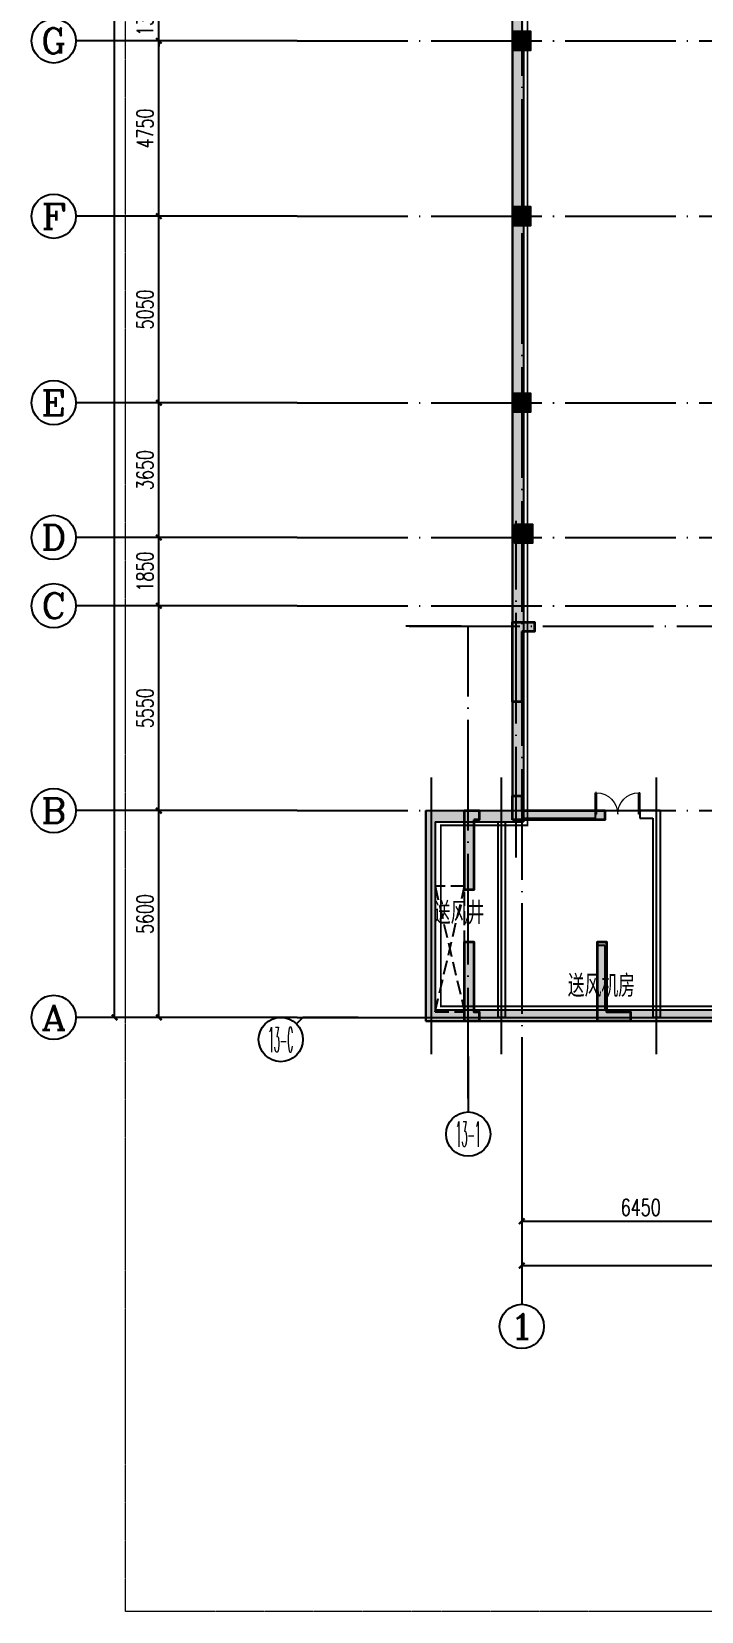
# Model space of a CAD drawing. Extents: x 290727 to 13733020, y 1731457 to 3643100.
# Drawn here: x 488028 to 506181, y 1739835 to 1782624 of the extents above; entities that cross this region are included whole.
import ezdxf
from ezdxf.enums import TextEntityAlignment as Align

# ---------------------------------------------------------------- set-up
doc = ezdxf.new("R2010")
doc.units = 0
doc.header["$LTSCALE"] = 10
for name, pattern in [('ACAD_ISO05W100', [33, 24, -3, 0, -3, 0, -3]), ('DASH', [0.35, 0.25, -0.1]), ('DOTE', [2.42, 2, -0.2, 0.02, -0.2])]:
    doc.linetypes.add(name, pattern=pattern)
doc.layers.get('0').update_dxf_attribs({"linetype": 'CONTINUOUS'})
for name, color, linetype in [('AXIS', 3, 'CONTINUOUS'), ('AXIS_TEXT', 7, 'CONTINUOUS'), ('COLUMN', 9, 'CONTINUOUS'), ('DOTE', 8, 'DOTE'), ('PUB_HATCH', 8, 'CONTINUOUS'), ('WALL', 255, 'CONTINUOUS'), ('WINDOW', 4, 'CONTINUOUS'), ('作业图', 4, 'CONTINUOUS'), ('文字', 4, 'CONTINUOUS'), ('防火分区示意线', 4, 'CONTINUOUS'), ('风井', 211, 'CONTINUOUS')]:
    doc.layers.add(name, color=color, linetype=linetype)
doc.layers.add('DIM_MODI', color=6, linetype='CONTINUOUS', plot=False)
doc.layers.add('S_ConcWall', color=8, linetype='CONTINUOUS', lineweight=35)
doc.layers.add('用地红线', color=1, linetype='CONTINUOUS', lineweight=13)
doc.layers.get('0').off()
doc.styles.add('_TCH_AXIS', font='COMPLEX', dxfattribs={"bigfont": 'GBCBIG'})
doc.styles.add('_TCH_DIM_T3', font='SIMPLEX', dxfattribs={"width": 0.705882, "bigfont": 'GBCBIG'})
doc.styles.add('COMPLEX', font='COMPLEX')
doc.styles.add('HNSJY', font='HNSJY-07', dxfattribs={"width": 0.8, "bigfont": 'HNSJY-HZ'})
doc.dimstyles.new('_TCH_ARCH&&150', dxfattribs={"dimtxt": 446.25, "dimasz": 150, "dimexe": 375, "dimexo": 450, "dimgap": 150, "dimtad": 1, "dimdec": 0, "dimzin": 0, "dimdsep": 46, "dimtxsty": '_TCH_DIM_T3', "dimblk": 'ARCHTICK', "dimcen": 0.09, "dimclrt": 7, "dimazin": 2, "dimtfac": 1, "dimtdec": 0, "dimtix": 1, "dimtmove": 2, "dimatfit": 3, "dimfxl": 1, "dimtolj": 1, "dimtzin": 0, "dimarcsym": 0})

# ---------------------------------------------------------------- blocks, each defined once
blk = doc.blocks.new('_AXISO')
blk.add_circle((0, 0), 0.5)
at = {"layer": 'AXIS_TEXT', "style": 'COMPLEX', "width": 1.041667}
blk.add_attdef('A', text='', height=0.56, dxfattribs=at).set_placement((-0.25, -0.28), (0.25, -0.28), align=Align.FIT)
blk = doc.blocks.new('_ArchTick')
at = {"color": 0, "linetype": 'ByBlock', "const_width": 0.4}
blk.add_lwpolyline([(-0.5, -0.5), (0.5, 0.5)], dxfattribs=at)
blk = doc.blocks.new('*D55')
at = {"layer": 'AXIS', "color": 0, "linetype": 'Continuous', "lineweight": -2, "transparency": 16777216}
for p, q in [((9849, 117142), (4974, 117142)), ((5349, 15242), (5349, 117142)), ((9849, 15242), (4974, 15242))]:
    blk.add_line(p, q, dxfattribs=at)
at = {"layer": 'AXIS', "color": 0, "linetype": 'Continuous', "lineweight": -2, "transparency": 16777216, "xscale": 150, "yscale": 150, "zscale": 150}
for p, rotation in [((5349, 117142), 90), ((5349, 15242), 270)]:
    blk.add_blockref('_ArchTick', p, dxfattribs=dict(at, rotation=rotation))
at = {"layer": 'AXIS', "color": 7, "linetype": 'Continuous', "transparency": 16777216, "insert": (4976, 66192), "char_height": 446.2, "attachment_point": 5, "rotation": 90, "style": '_TCH_DIM_T3'}
blk.add_mtext('\\A1;101900', dxfattribs=at)
blk = doc.blocks.new('*D56')
at = {"layer": 'AXIS', "color": 0, "linetype": 'Continuous', "lineweight": -2, "transparency": 16777216}
for p, q in [((9849, 20842), (6174, 20842)), ((6549, 15242), (6549, 20842)), ((9849, 15242), (6174, 15242))]:
    blk.add_line(p, q, dxfattribs=at)
at = {"layer": 'AXIS', "color": 0, "linetype": 'Continuous', "lineweight": -2, "transparency": 16777216, "xscale": 150, "yscale": 150, "zscale": 150}
for p, rotation in [((6549, 20842), 90), ((6549, 15242), 270)]:
    blk.add_blockref('_ArchTick', p, dxfattribs=dict(at, rotation=rotation))
at = {"layer": 'AXIS', "color": 7, "linetype": 'Continuous', "transparency": 16777216, "insert": (6176, 18042), "char_height": 446.2, "attachment_point": 5, "rotation": 90, "style": '_TCH_DIM_T3'}
blk.add_mtext('\\A1;5600', dxfattribs=at)
blk = doc.blocks.new('*D57')
at = {"layer": 'AXIS', "color": 0, "linetype": 'Continuous', "lineweight": -2, "transparency": 16777216}
for p, q in [((9849, 26392), (6174, 26392)), ((6549, 20842), (6549, 26392)), ((9849, 20842), (6174, 20842))]:
    blk.add_line(p, q, dxfattribs=at)
at = {"layer": 'AXIS', "color": 0, "linetype": 'Continuous', "lineweight": -2, "transparency": 16777216, "xscale": 150, "yscale": 150, "zscale": 150}
for p, rotation in [((6549, 26392), 90), ((6549, 20842), 270)]:
    blk.add_blockref('_ArchTick', p, dxfattribs=dict(at, rotation=rotation))
at = {"layer": 'AXIS', "color": 7, "linetype": 'Continuous', "transparency": 16777216, "insert": (6176, 23617), "char_height": 446.2, "attachment_point": 5, "rotation": 90, "style": '_TCH_DIM_T3'}
blk.add_mtext('\\A1;5550', dxfattribs=at)
blk = doc.blocks.new('*D58')
at = {"layer": 'AXIS', "color": 0, "linetype": 'Continuous', "lineweight": -2, "transparency": 16777216}
for p, q in [((9849, 28242), (6174, 28242)), ((6549, 26392), (6549, 28242)), ((9849, 26392), (6174, 26392))]:
    blk.add_line(p, q, dxfattribs=at)
at = {"layer": 'AXIS', "color": 0, "linetype": 'Continuous', "lineweight": -2, "transparency": 16777216, "xscale": 150, "yscale": 150, "zscale": 150}
for p, rotation in [((6549, 28242), 90), ((6549, 26392), 270)]:
    blk.add_blockref('_ArchTick', p, dxfattribs=dict(at, rotation=rotation))
at = {"layer": 'AXIS', "color": 7, "linetype": 'Continuous', "transparency": 16777216, "insert": (6176, 27317), "char_height": 446.2, "attachment_point": 5, "rotation": 90, "style": '_TCH_DIM_T3'}
blk.add_mtext('\\A1;1850', dxfattribs=at)
blk = doc.blocks.new('*D59')
at = {"layer": 'AXIS', "color": 0, "linetype": 'Continuous', "lineweight": -2, "transparency": 16777216}
for p, q in [((9849, 31892), (6174, 31892)), ((6549, 28242), (6549, 31892)), ((9849, 28242), (6174, 28242))]:
    blk.add_line(p, q, dxfattribs=at)
at = {"layer": 'AXIS', "color": 0, "linetype": 'Continuous', "lineweight": -2, "transparency": 16777216, "xscale": 150, "yscale": 150, "zscale": 150}
for p, rotation in [((6549, 31892), 90), ((6549, 28242), 270)]:
    blk.add_blockref('_ArchTick', p, dxfattribs=dict(at, rotation=rotation))
at = {"layer": 'AXIS', "color": 7, "linetype": 'Continuous', "transparency": 16777216, "insert": (6176, 30067), "char_height": 446.2, "attachment_point": 5, "rotation": 90, "style": '_TCH_DIM_T3'}
blk.add_mtext('\\A1;3650', dxfattribs=at)
blk = doc.blocks.new('*D60')
at = {"layer": 'AXIS', "color": 0, "linetype": 'Continuous', "lineweight": -2, "transparency": 16777216}
for p, q in [((9849, 36942), (6174, 36942)), ((6549, 31892), (6549, 36942)), ((9849, 31892), (6174, 31892))]:
    blk.add_line(p, q, dxfattribs=at)
at = {"layer": 'AXIS', "color": 0, "linetype": 'Continuous', "lineweight": -2, "transparency": 16777216, "xscale": 150, "yscale": 150, "zscale": 150}
for p, rotation in [((6549, 36942), 90), ((6549, 31892), 270)]:
    blk.add_blockref('_ArchTick', p, dxfattribs=dict(at, rotation=rotation))
at = {"layer": 'AXIS', "color": 7, "linetype": 'Continuous', "transparency": 16777216, "insert": (6176, 34417), "char_height": 446.2, "attachment_point": 5, "rotation": 90, "style": '_TCH_DIM_T3'}
blk.add_mtext('\\A1;5050', dxfattribs=at)
blk = doc.blocks.new('*D61')
at = {"layer": 'AXIS', "color": 0, "linetype": 'Continuous', "lineweight": -2, "transparency": 16777216}
for p, q in [((9849, 41692), (6174, 41692)), ((6549, 36942), (6549, 41692)), ((9849, 36942), (6174, 36942))]:
    blk.add_line(p, q, dxfattribs=at)
at = {"layer": 'AXIS', "color": 0, "linetype": 'Continuous', "lineweight": -2, "transparency": 16777216, "xscale": 150, "yscale": 150, "zscale": 150}
for p, rotation in [((6549, 41692), 90), ((6549, 36942), 270)]:
    blk.add_blockref('_ArchTick', p, dxfattribs=dict(at, rotation=rotation))
at = {"layer": 'AXIS', "color": 7, "linetype": 'Continuous', "transparency": 16777216, "insert": (6176, 39317), "char_height": 446.2, "attachment_point": 5, "rotation": 90, "style": '_TCH_DIM_T3'}
blk.add_mtext('\\A1;4750', dxfattribs=at)
blk = doc.blocks.new('*D62')
at = {"layer": 'AXIS', "color": 0, "linetype": 'Continuous', "lineweight": -2, "transparency": 16777216}
for p, q in [((9849, 43042), (6174, 43042)), ((6549, 43042), (6549, 43192)), ((6549, 41692), (6549, 43042)), ((9849, 41692), (6174, 41692)), ((6549, 41692), (6549, 41542))]:
    blk.add_line(p, q, dxfattribs=at)
at = {"layer": 'AXIS', "color": 0, "linetype": 'Continuous', "lineweight": -2, "transparency": 16777216, "xscale": 150, "yscale": 150, "zscale": 150}
for p, rotation in [((6549, 43042), 270), ((6549, 41692), 90)]:
    blk.add_blockref('_ArchTick', p, dxfattribs=dict(at, rotation=rotation))
at = {"layer": 'AXIS', "color": 7, "linetype": 'Continuous', "transparency": 16777216, "insert": (6176, 42367), "char_height": 446.2, "attachment_point": 5, "rotation": 90, "style": '_TCH_DIM_T3'}
blk.add_mtext('\\A1;1350', dxfattribs=at)
blk = doc.blocks.new('*D99')
at = {"layer": 'AXIS', "color": 0, "linetype": 'Continuous', "lineweight": -2, "transparency": 16777216}
for p, q in [((16384, 11750), (16384, 8146)), ((235384, 11750), (235384, 8146)), ((16384, 8521), (235384, 8521))]:
    blk.add_line(p, q, dxfattribs=at)
at = {"layer": 'AXIS', "color": 0, "linetype": 'Continuous', "lineweight": -2, "transparency": 16777216, "xscale": 150, "yscale": 150, "zscale": 150, "rotation": 180}
blk.add_blockref('_ArchTick', (16384, 8521), dxfattribs=at)
at = {"layer": 'AXIS', "color": 0, "linetype": 'Continuous', "lineweight": -2, "transparency": 16777216, "xscale": 150, "yscale": 150, "zscale": 150}
blk.add_blockref('_ArchTick', (235384, 8521), dxfattribs=at)
at = {"layer": 'AXIS', "color": 7, "linetype": 'Continuous', "transparency": 16777216, "insert": (125884, 8895), "char_height": 446.2, "attachment_point": 5, "style": '_TCH_DIM_T3'}
blk.add_mtext('\\A1;219000', dxfattribs=at)
blk = doc.blocks.new('*D100')
at = {"layer": 'AXIS', "color": 0, "linetype": 'Continuous', "lineweight": -2, "transparency": 16777216}
for p, q in [((16384, 11750), (16384, 9346)), ((22834, 11750), (22834, 9346)), ((16384, 9721), (22834, 9721))]:
    blk.add_line(p, q, dxfattribs=at)
at = {"layer": 'AXIS', "color": 0, "linetype": 'Continuous', "lineweight": -2, "transparency": 16777216, "xscale": 150, "yscale": 150, "zscale": 150, "rotation": 180}
blk.add_blockref('_ArchTick', (16384, 9721), dxfattribs=at)
at = {"layer": 'AXIS', "color": 0, "linetype": 'Continuous', "lineweight": -2, "transparency": 16777216, "xscale": 150, "yscale": 150, "zscale": 150}
blk.add_blockref('_ArchTick', (22834, 9721), dxfattribs=at)
at = {"layer": 'AXIS', "color": 7, "linetype": 'Continuous', "transparency": 16777216, "insert": (19609, 10095), "char_height": 446.2, "attachment_point": 5, "style": '_TCH_DIM_T3'}
blk.add_mtext('\\A1;6450', dxfattribs=at)
blk = doc.blocks.new('A$C2FAB5E18')
h = blk.add_hatch()
h.set_pattern_fill('ANSI31', color=0, scale=0.1)
h.set_pattern_definition([(45, (-16487.80831, 96211.13157), (-0.11225320151, 0.11225320151), [])])
h.paths.add_polyline_path([(3600, 0), (3600, 2150), (3850, 2150), (3850, 250), (4500, 250), (4500, 0)])
h.paths.add_polyline_path([(21150, 3549), (21150, 5450), (21000, 5450), (21000, 5700), (21400, 5700), (21400, 3549)])
h.paths.add_polyline_path([(21150, 0), (20975, 0), (20975, 250), (21150, 250), (21150, 2150), (21400, 2150), (21400, 250), (21400, 0)])
h.paths.add_polyline_path([(1300, 5450), (1300, 6100), (1550, 6100), (1550, 5700), (3800, 5700), (3800, 5450)])
h.paths.add_polyline_path([(19850, 10550), (19500, 10550), (19500, 10800), (20100, 10800), (20100, 8650), (19850, 8650)])
h.paths.add_polyline_path([(14200, 13200), (14200, 10800), (14600, 10800), (14600, 10550), (13950, 10550), (13950, 12950), (13900, 12950), (13900, 13200)])
h.paths.add_polyline_path([(7450, 12950), (7450, 10550), (6800, 10550), (6800, 10800), (7200, 10800), (7200, 13200), (7500, 13200), (7500, 12950)])
h.paths.add_polyline_path([(19850, 5700), (19850, 6050), (20100, 6050), (20100, 5450), (17600, 5450), (17600, 5700)])
h.paths.add_polyline_path([(16900, 0), (16900, 250), (17550, 250), (17550, 2150), (17800, 2150), (17800, 0)])
h.paths.add_polyline_path([(10575, 0), (10100, 0), (10100, 250), (10575, 250), (10575, 2150), (10825, 2150), (10825, 250), (11300, 250), (11300, 0)])
h.paths.add_polyline_path([(1550, 10550), (1550, 8650), (1300, 8650), (1300, 10800), (1900, 10800), (1900, 10550)])
h.paths.add_polyline_path([(250, 5450), (250, 3550), (0, 3550), (0, 5700), (400, 5700), (400, 5450)])
h.paths.add_polyline_path([(0, 0), (0, 2150), (250, 2150), (250, 250), (400, 250), (400, 0)])
h.paths.add_polyline_path([(14000, 5700), (14000, 7250), (14200, 7250), (14200, 5500), (13600, 5500), (13600, 5700)])
h.paths.add_polyline_path([(7200, 5500), (7200, 7250), (7400, 7250), (7400, 5700), (7800, 5700), (7800, 5500)])
h.paths.add_polyline_path([(12200, 12950), (12200, 9400), (12000, 9400), (12000, 13200), (12600, 13200), (12600, 12950)])
h.paths.add_polyline_path([(8800, 12950), (8800, 13200), (9400, 13200), (9400, 9400), (9200, 9400), (9200, 12950)])
h.paths.add_polyline_path([(7575, 4200), (7825, 4200), (7825, 2150), (7575, 2150)])
h.paths.add_polyline_path([(13575, 4200), (13825, 4200), (13825, 2150), (13575, 2150)])
edge = h.paths.add_edge_path()
edge.add_line((11800, 7500), (11800, 7900))
edge.add_line((11800, 7900), (9600, 7900))
edge.add_line((9600, 7900), (11800, 7900))
edge.add_line((11800, 7900), (11800, 7500))
edge.add_line((11800, 7500), (12000, 7500))
edge.add_line((12000, 7500), (12000, 7900))
edge.add_line((12000, 7900), (12200, 7900))
edge.add_line((12200, 7900), (12200, 8100))
edge.add_line((12200, 8100), (12000, 8100))
h.paths.add_polyline_path([(9600, 7900), (11800, 7900)], flags=16)
h.paths.add_polyline_path([(11800, 7500), (11800, 7900)], flags=17)
edge = h.paths.add_edge_path()
edge.add_line((9400, 7900), (9400, 7500))
edge.add_line((9400, 7500), (9600, 7500))
edge.add_line((9600, 7500), (9600, 7900))
edge.add_line((12000, 8100), (9400, 8100))
edge.add_line((9400, 8100), (9200, 8100))
edge.add_line((9200, 8100), (9200, 7900))
edge.add_line((9200, 7900), (9400, 7900))
h = blk.add_hatch(color=0)
h.dxf.hatch_style = 1
h.paths.add_polyline_path([(11800, 7900), (11800, 7500), (12000, 7500), (12000, 7900), (12200, 7900), (12200, 8100), (9200, 8100), (9200, 7900), (9400, 7900), (9400, 7500), (9600, 7500), (9600, 7900)])
at = {"layer": 'S_ConcWall', "color": 0, "lineweight": 35, "ltscale": 1}
for points in [[(7450, 12950), (7450, 10550), (6800, 10550), (6800, 10800), (7200, 10800), (7200, 13200), (7500, 13200), (7500, 12950)], [(8800, 12950), (8800, 13200), (9400, 13200), (9400, 9400), (9200, 9400), (9200, 12950)], [(12200, 12950), (12200, 9400), (12000, 9400), (12000, 13200), (12600, 13200), (12600, 12950)], [(14200, 13200), (14200, 10800), (14600, 10800), (14600, 10550), (13950, 10550), (13950, 12950), (13900, 12950), (13900, 13200)], [(1550, 10550), (1550, 8650), (1300, 8650), (1300, 10800), (1900, 10800), (1900, 10550)], [(19850, 10550), (19500, 10550), (19500, 10800), (20100, 10800), (20100, 8650), (19850, 8650)], [(7200, 5500), (7200, 7250), (7400, 7250), (7400, 5700), (7800, 5700), (7800, 5500)], [(14000, 5700), (14000, 7250), (14200, 7250), (14200, 5500), (13600, 5500), (13600, 5700)], [(1300, 5450), (1300, 6100), (1550, 6100), (1550, 5700), (3800, 5700), (3800, 5450)], [(19850, 5700), (19850, 6050), (20100, 6050), (20100, 5450), (17600, 5450), (17600, 5700)], [(250, 5450), (250, 3550), (0, 3550), (0, 5700), (400, 5700), (400, 5450)], [(21150, 3549), (21150, 5450), (21000, 5450), (21000, 5700), (21400, 5700), (21400, 3549)], [(7575, 4200), (7825, 4200), (7825, 2150), (7575, 2150)], [(13575, 4200), (13825, 4200), (13825, 2150), (13575, 2150)], [(0, 0), (0, 2150), (250, 2150), (250, 250), (400, 250), (400, 0)], [(3600, 0), (3600, 2150), (3850, 2150), (3850, 250), (4500, 250), (4500, 0)], [(10575, 0), (10100, 0), (10100, 250), (10575, 250), (10575, 2150), (10825, 2150), (10825, 250), (11300, 250), (11300, 0)], [(16900, 0), (16900, 250), (17550, 250), (17550, 2150), (17800, 2150), (17800, 0)], [(21150, 0), (20975, 0), (20975, 250), (21150, 250), (21150, 2150), (21400, 2150), (21400, 250), (21400, 0), (21400, 0)]]:
    blk.add_lwpolyline(points, close=True, dxfattribs=at)
at = {"layer": 'S_ConcWall', "color": 0}
blk.add_lwpolyline([(11800, 7900), (11800, 7500), (12000, 7500), (12000, 7900), (12200, 7900), (12200, 8100), (9200, 8100), (9200, 7900), (9400, 7900), (9400, 7500), (9600, 7500), (9600, 7900)], close=True, dxfattribs=at)
blk = doc.blocks.new('A$C26CF02E8')
at = {"layer": '用地红线', "color": 1, "linetype": 'ACAD_ISO05W100', "ltscale": 0.1}
blk.add_lwpolyline([(15026, 140864), (243102, 140866), (258103, 125865), (258104, 39), (205527, 36), (8170, 25), (26, 25), (26, 10201), (25, 125862)], close=True, dxfattribs=at)
at = {"layer": '风井', "linetype": 'DASH', "ltscale": 150}
for p, q in [((8415, 19665), (9215, 16265)), ((8415, 16265), (9215, 19665))]:
    blk.add_line(p, q, dxfattribs=at)
at = {"layer": '风井', "linetype": 'DASH', "ltscale": 150, "flags": 128}
blk.add_lwpolyline([(8415, 16265), (9215, 16265), (9215, 19665), (8415, 19665)], close=True, dxfattribs=at)
blk = doc.blocks.new('$DorLib2D$00000002')
for p, q in [((-0.5, 0), (-0.5, 0.4875)), ((-0.475, 0.4875), (-0.5, 0.4875)), ((-0.475, 0), (-0.475, 0.4875)), ((0.475, 0), (0.475, 0.4875)), ((0.475, 0.4875), (0.5, 0.4875)), ((0.5, 0), (0.5, 0.4875)), ((-0.5, 0), (-0.475, 0)), ((0.5, 0), (0.475, 0))]:
    blk.add_line(p, q)
at = {"lineweight": 13}
for centre, start, end in [((-0.4875, 0), 0, 88.53072), ((0.4875, 0), 91.46928, 180)]:
    blk.add_arc(centre, 0.4875, start, end, dxfattribs=at)
blk = doc.blocks.new('_FZH')
blk.add_lwpolyline([(-0.5, -0.5), (0.5, -0.5), (0.5, 0.5), (-0.5, 0.5)], close=True)
at = {"layer": 'PUB_HATCH'}
blk.add_solid([(-0.5, -0.5), (0.5, -0.5), (-0.5, 0.5), (0.5, 0.5)], dxfattribs=at)
blk = doc.blocks.new('A$C55C93FC2')
at = {"layer": 'AXIS', "linetype": 'Continuous'}
for p, q in [((10299.5, 41692.4), (4299.5, 41692.4)), ((10299.5, 36942.4), (4299.5, 36942.4)), ((10299.5, 31892.4), (4299.5, 31892.4)), ((10299.5, 28242.4), (4299.5, 28242.4)), ((10299.5, 26392.4), (4299.5, 26392.4)), ((10299.5, 20842.4), (4299.5, 20842.4)), ((10299.5, 15242.4), (4299.5, 15242.4)), ((16384.1, 12200), (16384.1, 7471.4))]:
    blk.add_line(p, q, dxfattribs=at)
at = {"layer": 'DOTE', "linetype": 'DOTE', "ltscale": 150}
for p, q in [((16384.1, 127235.5), (16384.1, 12200)), ((10299.5, 41692.4), (38334.1, 41692.4)), ((10299.5, 36942.4), (252290.8, 36942.4)), ((10299.5, 31892.4), (252290.8, 31892.4)), ((10299.5, 28242.4), (252290.8, 28242.4)), ((10299.5, 26392.4), (252290.8, 26392.4)), ((10299.5, 20842.4), (46084.1, 20842.4)), ((10299.5, 15242.4), (252290.8, 15242.4))]:
    blk.add_line(p, q, dxfattribs=at)
at = {"layer": 'AXIS', "linetype": 'Continuous'}
ref = blk.add_blockref('_AXISO', (3699.5, 41692.4), dxfattribs=dict(at, xscale=1200, yscale=1200, zscale=1200))
ref.add_attrib('A', 'G', dxfattribs={"layer": 'AXIS_TEXT', "linetype": 'Continuous', "height": 678.8, "style": '_TCH_AXIS', "width": 1.166667}).set_placement((3360, 41352.9), (4038.9, 41352.9), align=Align.FIT)
ref = blk.add_blockref('_AXISO', (3699.5, 36942.4), dxfattribs=dict(at, xscale=1200, yscale=1200, zscale=1200))
ref.add_attrib('A', 'F', dxfattribs={"layer": 'AXIS_TEXT', "linetype": 'Continuous', "height": 678.8, "style": '_TCH_AXIS', "width": 1.3125}).set_placement((3360, 36602.9), (4038.9, 36602.9), align=Align.FIT)
ref = blk.add_blockref('_AXISO', (3699.5, 31892.4), dxfattribs=dict(at, xscale=1200, yscale=1200, zscale=1200))
ref.add_attrib('A', 'E', dxfattribs={"layer": 'AXIS_TEXT', "linetype": 'Continuous', "height": 678.8, "style": '_TCH_AXIS', "width": 1.3125}).set_placement((3360, 31552.9), (4038.9, 31552.9), align=Align.FIT)
ref = blk.add_blockref('_AXISO', (3699.5, 28242.4), dxfattribs=dict(at, xscale=1200, yscale=1200, zscale=1200))
ref.add_attrib('A', 'D', dxfattribs={"layer": 'AXIS_TEXT', "linetype": 'Continuous', "height": 678.8, "style": '_TCH_AXIS', "width": 1.235294}).set_placement((3360, 27902.9), (4038.9, 27902.9), align=Align.FIT)
ref = blk.add_blockref('_AXISO', (3699.5, 26392.4), dxfattribs=dict(at, xscale=1200, yscale=1200, zscale=1200))
ref.add_attrib('A', 'C', dxfattribs={"layer": 'AXIS_TEXT', "linetype": 'Continuous', "height": 678.8, "style": '_TCH_AXIS', "width": 1.4}).set_placement((3360, 26052.9), (4038.9, 26052.9), align=Align.FIT)
ref = blk.add_blockref('_AXISO', (3699.5, 20842.4), dxfattribs=dict(at, xscale=1200, yscale=1200, zscale=1200))
ref.add_attrib('A', 'B', dxfattribs={"layer": 'AXIS_TEXT', "linetype": 'Continuous', "height": 678.8, "style": '_TCH_AXIS', "width": 1.235294}).set_placement((3360, 20502.9), (4038.9, 20502.9), align=Align.FIT)
ref = blk.add_blockref('_AXISO', (3699.5, 15242.4), dxfattribs=dict(at, xscale=1200, yscale=1200, zscale=1200))
ref.add_attrib('A', 'A', dxfattribs={"layer": 'AXIS_TEXT', "linetype": 'Continuous', "height": 678.8, "style": '_TCH_AXIS', "width": 1.166667}).set_placement((3360, 14902.9), (4038.9, 14902.9), align=Align.FIT)
ref = blk.add_blockref('_AXISO', (16384.1, 6871.4), dxfattribs=dict(at, xscale=1200, yscale=1200, zscale=1200))
ref.add_attrib('A', '1', dxfattribs={"layer": 'AXIS_TEXT', "linetype": 'Continuous', "height": 678.8, "style": '_TCH_AXIS', "width": 2.333333}).set_placement((16044.7, 6532), (16723.5, 6532), align=Align.FIT)
for p1, p2, distance, picture, middle in [((10299.5, 15242.4), (10299.5, 117142.4), 4950, '*D55', (4976.3, 66192.4)), ((10299.5, 41692.4), (10299.5, 43042.4), 3750, '*D62', (6176.3, 42367.4)), ((10299.5, 36942.4), (10299.5, 41692.4), 3750, '*D61', (6176.3, 39317.4)), ((10299.5, 31892.4), (10299.5, 36942.4), 3750, '*D60', (6176.3, 34417.4)), ((10299.5, 28242.4), (10299.5, 31892.4), 3750, '*D59', (6176.3, 30067.4)), ((10299.5, 26392.4), (10299.5, 28242.4), 3750, '*D58', (6176.3, 27317.4)), ((10299.5, 20842.4), (10299.5, 26392.4), 3750, '*D57', (6176.3, 23617.4)), ((10299.5, 15242.4), (10299.5, 20842.4), 3750, '*D56', (6176.3, 18042.4)), ((16384.1, 12200), (235384.4, 12200), -3678.6, '*D99', (125884.3, 8894.5)), ((16384.1, 12200), (22834.1, 12200), -2478.6, '*D100', (19609.1, 10094.5))]:
    dim = blk.add_aligned_dim(p1=p1, p2=p2, distance=distance, dimstyle='_TCH_ARCH&&150', dxfattribs=at)
    dim.commit()
    dim.dimension.update_dxf_attribs({"geometry": picture, "text_midpoint": middle})
blk = doc.blocks.new('车库建筑作业图')
at = {"layer": 'PUB_HATCH', "linetype": 'Continuous'}
for points in [[(501062, 2168380), (501362, 2168380), (501362, 2171980), (501062, 2171980)], [(501062, 2163630), (501362, 2163630), (501362, 2167880), (501062, 2167880)], [(501062, 2158330), (501062, 2158580), (501362, 2158580), (501362, 2163130), (501062, 2163130), (501062, 2158330)], [(501112, 2154780), (501112, 2155030), (501362, 2155030), (501362, 2158080), (501062, 2158080), (501062, 2158330), (501062, 2158330), (501062, 2154780)], [(501362, 2154530), (501112, 2154530), (501112, 2154780), (501062, 2154780), (501062, 2147280), (501362, 2146980)], [(498962, 2146980), (498712, 2147280), (498712, 2141580), (498962, 2141880)], [(498712, 2147280), (498962, 2146980), (500762, 2146980), (500762, 2147280)], [(500762, 2147280), (500762, 2146980), (501362, 2146980), (501062, 2147280)], [(498962, 2141880), (498712, 2141580), (503462, 2141580), (503462, 2141880)], [(503462, 2141880), (503462, 2141580), (510488, 2141580), (510488, 2141880)]]:
    blk.add_hatch(color=256, dxfattribs=at).paths.add_polyline_path(points)
at = {"layer": 'AXIS'}
for p, q in [((499668, 2152280), (498168, 2152280)), ((495206, 2141504), (495381, 2141680)), ((496881, 2141680), (495381, 2141680)), ((499862, 2140618), (499862, 2139118))]:
    blk.add_line(p, q, dxfattribs=at)
at = {"layer": 'DIM_MODI', "linetype": 'Continuous'}
for p, q in [((501062, 2168380), (501062, 2170325)), ((501062, 2147280), (501062, 2168380)), ((498712, 2141578), (498712, 2147280)), ((498712, 2147280), (501062, 2147280)), ((522262, 2141580), (498712, 2141578))]:
    blk.add_line(p, q, dxfattribs=at)
at = {"layer": 'DOTE', "ltscale": 150}
for p, q in [((501162, 2146007), (501162, 2155125)), ((498257, 2152280), (525093, 2152280)), ((499862, 2139480), (499862, 2152280)), ((495862, 2141680), (529133, 2141680))]:
    blk.add_line(p, q, dxfattribs=at)
at = {"layer": 'DOTE', "linetype": 'Continuous', "ltscale": 150}
for p, q in [((498862, 2140680), (498862, 2148180)), ((500762, 2140680), (500762, 2148180)), ((504962, 2140680), (504962, 2148180))]:
    blk.add_line(p, q, dxfattribs=at)
at = {"layer": 'WALL', "linetype": 'Continuous'}
for p, q in [((501062, 2167880), (501062, 2163630)), ((501362, 2167880), (501362, 2163630)), ((501062, 2163130), (501062, 2158330)), ((501362, 2163130), (501362, 2158580)), ((501062, 2158330), (501062, 2154780)), ((501362, 2158080), (501362, 2155030)), ((501062, 2154780), (501062, 2147280)), ((501362, 2154530), (501362, 2146980)), ((498712, 2147280), (498712, 2141580)), ((498712, 2147280), (500762, 2147280)), ((500762, 2147280), (501062, 2147280)), ((503312, 2147280), (501362, 2147280)), ((503312, 2147080), (503312, 2147280)), ((505062, 2147280), (504512, 2147280)), ((504512, 2147280), (504512, 2147080)), ((505062, 2147280), (505062, 2141680)), ((498962, 2146980), (498962, 2141880)), ((498962, 2146980), (500762, 2146980)), ((500662, 2146980), (500662, 2141680)), ((500762, 2146980), (501362, 2146980)), ((500862, 2146980), (500862, 2141680)), ((501362, 2147080), (503312, 2147080)), ((504512, 2147080), (504862, 2147080)), ((504862, 2147080), (504862, 2141680)), ((503362, 2143628), (503362, 2141880)), ((503562, 2143628), (503362, 2143628)), ((503562, 2143628), (503562, 2141880)), ((498962, 2141880), (503462, 2141880)), ((500862, 2141680), (500662, 2141680)), ((503462, 2141880), (510488, 2141880)), ((505062, 2141680), (504862, 2141680)), ((498712, 2141580), (503462, 2141580)), ((503462, 2141580), (510488, 2141580))]:
    blk.add_line(p, q, dxfattribs=at)
at = {"layer": '用地红线', "color": 1, "linetype": 'ACAD_ISO05W100', "ltscale": 0.1}
blk.add_lwpolyline([(505574, 2266429), (733650, 2266431), (748651, 2251430), (748652, 2125604), (696075, 2125601), (498718, 2125590), (490574, 2125590), (490574, 2135766), (490573, 2251427)], close=True, dxfattribs=at)
at = {"layer": '防火分区示意线', "linetype": 'DASH', "ltscale": 300, "const_width": 50}
blk.add_lwpolyline([(501469, 2171580), (501469, 2146880), (499119, 2146880), (499119, 2141980), (527519, 2141980), (527519, 2146892), (527519, 2146892), (527519, 2158480), (530769, 2158480), (530769, 2168881), (512048, 2168881), (512048, 2171580)], close=True, dxfattribs=at)
at = {"color": 8}
blk.add_blockref('A$C2FAB5E18', (499762, 2141580), dxfattribs=at)
at = {"layer": 'AXIS'}
ref = blk.add_blockref('_AXISO', (494781, 2141080), dxfattribs=dict(at, xscale=1200, yscale=1200, zscale=1200))
ref.add_attrib('A', '13-C', dxfattribs={"layer": 'AXIS_TEXT', "height": 678.8, "style": '_TCH_AXIS', "width": 0.28}).set_placement((494442, 2140740), (495121, 2140740), align=Align.FIT)
ref = blk.add_blockref('_AXISO', (499862, 2138518), dxfattribs=dict(at, xscale=1200, yscale=1200, zscale=1200))
ref.add_attrib('A', '13-1', dxfattribs={"layer": 'AXIS_TEXT', "height": 678.8, "style": '_TCH_AXIS', "width": 0.304348}).set_placement((499523, 2138178), (500202, 2138178), align=Align.FIT)
at = {"layer": 'COLUMN', "linetype": 'Continuous', "xscale": 500, "yscale": 500, "zscale": 500, "rotation": 270}
for p in [(501312, 2168130), (501312, 2163380), (501312, 2158330), (501362, 2154780)]:
    blk.add_blockref('_FZH', p, dxfattribs=at)
at = {"layer": 'WINDOW', "linetype": 'Continuous', "xscale": -1200, "yscale": 1200, "zscale": -1200, "rotation": 359.9999397072212}
blk.add_blockref('$DorLib2D$00000002', (503912, 2147180), dxfattribs=at)
at = {"layer": '文字', "linetype": 'Continuous'}
for name, p in [('A$C26CF02E8', (490548, 2125565)), ('A$C55C93FC2', (484928, 2126437))]:
    blk.add_blockref(name, p, dxfattribs=at)
at = {"layer": '文字', "linetype": 'Continuous', "style": 'HNSJY', "width": 0.8}
for s, p in [('送风井', (498928, 2144207)), ('送风机房', (502558, 2142234))]:
    blk.add_text(s, height=600, dxfattribs=at).set_placement(p)

msp = doc.modelspace()

# ---------------------------------------------------------------- block references
at = {"layer": '作业图', "linetype": 'Continuous'}
msp.add_blockref('车库建筑作业图', (0, -385756), dxfattribs=at)

doc.saveas('drawing.dxf')
